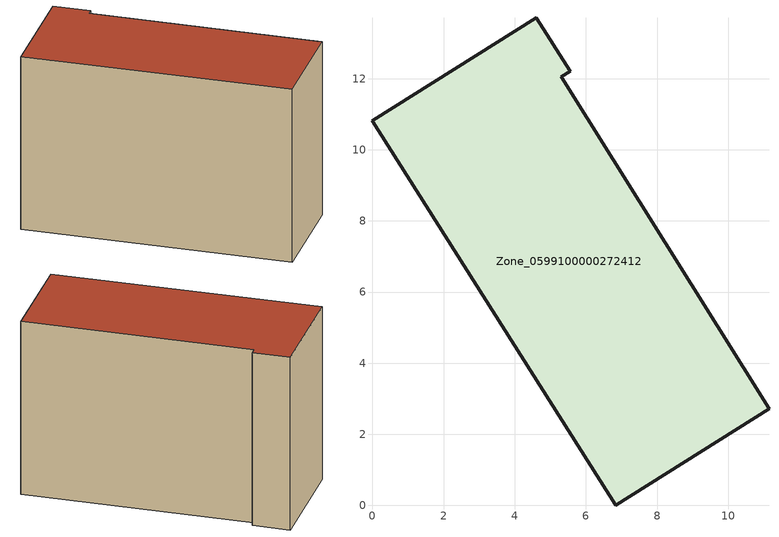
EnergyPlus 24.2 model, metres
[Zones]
Zone_0599100000272412
 floor ground (C_G): 0,10.81 4.61,13.72 5.56,12.21 5.31,12.05 11.15,2.72 6.84,0 z0
 wall outside (C_F): 6.84,0 11.15,2.72 5.31,12.05 5.56,12.21 4.61,13.72 0,10.81 6.84,0 z0:8.74
 roof outside (C_R): 4.61,13.72 0,10.81 6.84,0 11.15,2.72 5.31,12.05 5.56,12.21 z8.74
[BUILDING]
Pand.0599100000272412: North Axis=0; Terrain=City; Loads Convergence Tolerance Value=0.04; Temperature Convergence Tolerance Value=0.4; Solar Distribution=FullExterior; Maximum Number of Warmup Days=25; Minimum Number of Warmup Days=1
[Site:Location]
Rotterdam.The.Hague.AP_ZH_NLD Design_Conditions: Latitude=51.96; Longitude=4.45; Time Zone=1; Elevation=-4.5
[SITE:GROUNDTEMPERATURE:BUILDINGSURFACE]
18, 18, 18, 18, 18, 18, 18, 18, 18, 18, 18, 18
[MATERIAL] Thermal Absorptance=0.9; Solar Absorptance=0.7; Visible Absorptance=0.7
Name | Roughness | Thickness | Conductivity | Density | Specific Heat
G.TI.1975-1991 | MediumSmooth | 0.15 | 0.288461 | 540 | 1210
F.TI.1975-1991 | Rough | 0.3 | 0.230769 | 1920 | 840
R.TI.1975-1991 | MediumRough | 0.2 | 0.153846 | 1500 | 1000
[CONSTRUCTION]
C_G: G.TI.1975-1991
C_F: F.TI.1975-1991
C_R: R.TI.1975-1991
[ZONE]
Zone_0599100000272412: Type=1; Multiplier=1; Ceiling Height=Autocalculate; Volume=Autocalculate; Floor Area=autocalculate; Part of Total Floor Area=Yes
[ZONEINFILTRATION:DESIGNFLOWRATE]
Infil_Zone_0599100000272412: Zone or ZoneList or Space or SpaceList=Zone_0599100000272412; Schedule=AlwaysOn; Design Flow Rate Calculation Method=Flow/Area; Flow Rate per Floor Area=0.003; Constant Term Coefficient=1; Temperature Term Coefficient=0; Velocity Term Coefficient=0; Velocity Squared Term Coefficient=0
[HVACTEMPLATE:ZONE:IDEALLOADSAIRSYSTEM]
Zone_0599100000272412: Maximum Heating Supply Air Temperature=50; Minimum Cooling Supply Air Temperature=13; Maximum Heating Supply Air Humidity Ratio=0.0156; Minimum Cooling Supply Air Humidity Ratio=0.0077; Heating Limit=NoLimit; Cooling Limit=NoLimit; Dehumidification Control Type=ConstantSensibleHeatRatio; Cooling Sensible Heat Ratio=0.7; Dehumidification Setpoint=60; Humidification Control Type=None; Humidification Setpoint=30; Outdoor Air Method=None; Outdoor Air Flow Rate per Person=0.00944; Outdoor Air Flow Rate per Zone Floor Area=0; Outdoor Air Flow Rate per Zone=0; Demand Controlled Ventilation Type=None; Outdoor Air Economizer Type=NoEconomizer; Heat Recovery Type=None; Sensible Heat Recovery Effectiveness=0.7; Latent Heat Recovery Effectiveness=0.65
[ZONECONTROL:THERMOSTAT]
ThermostatControl_Zone_0599100000272412: Zone or ZoneList=Zone_0599100000272412; Control Type Schedule=DualSetpointControlType; Control 1=Thermostat_Zone_0599100000272412; Temperature Difference Between Cutout And Setpoint=0
[THERMOSTATSETPOINT:DUALSETPOINT]
Thermostat_Zone_0599100000272412: Heating Setpoint Temperature Schedule=HeatingSetpoint_Zone_0599100000272412; Cooling Setpoint Temperature Schedule=CoolingSetpoint_Zone_0599100000272412
[SCHEDULE:COMPACT]
HeatingSetpoint_Zone_0599100000272412: Through: 12/31, For: AllDays, Until: 24:00, 21
CoolingSetpoint_Zone_0599100000272412: Through: 12/31, For: AllDays, Until: 24:00, 24
DualSetpointControlType: Through: 12/31, For: AllDays, Until: 24:00, 4
AlwaysOn: Through: 12/31, For: AllDays, Until: 24:00, 1
